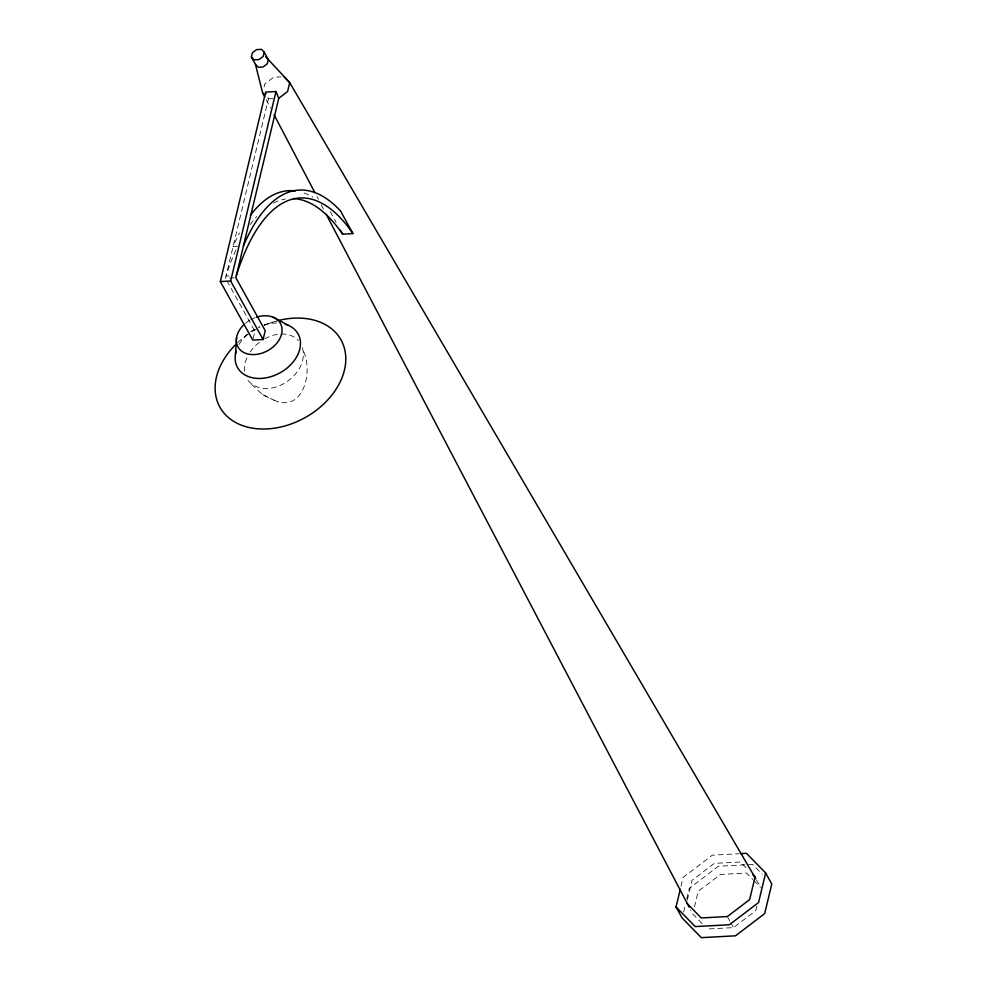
<?xml version="1.0" encoding="UTF-8"?>
<svg xmlns="http://www.w3.org/2000/svg" width="987" height="987" viewBox="0 0 987 987"><rect width="100%" height="100%" fill="white"/><g stroke="black" fill="none" stroke-linecap="round" stroke-linejoin="round"><path stroke-width="0.74" stroke-dasharray="4.93 3.7" d="M244.332 371.272L244.936 362.883L248.379 354.345M302.417 347.683C310.337 375.714 265.454 403.979 246.627 378.687M264.06 86.955L264.775 83.969L273.596 77.245L280.974 76.85M253.116 338.615L254.88 331.225L227.713 282.22M680.993 886.264L683.115 877.394L712.293 855.174L739.041 853.743M683.584 912.111L685.003 906.202M686.767 898.799L689.247 888.448L718.425 866.228L752.6 864.402L762.186 874.211M687.285 900.132L692.023 880.355L714.304 863.378L740.423 861.984L747.751 869.473M694.429 906.954L698.154 891.409L720.436 874.445L746.554 873.039L752.834 879.466M756.807 906.399L755.795 910.631L733.501 927.607L707.383 929.001M250.081 352.1L254.325 346.486L259.951 341.921M244.579 336.826L247.33 334.457M264.775 338.849C274.768 333.038 289.87 331.274 298.284 340.54M237.546 246.281L233.129 246.54A247.823 95.258 86.7 0 1 239.471 232.994M229.009 275.904L226.06 276.064A247.626 95.184 86.7 0 1 235.844 250.081M272.856 98.614L268.427 98.848L266.49 96.874M234.363 277.766L225.505 278.248L268.427 98.848L265.651 92.087M273.67 400.019C303.33 413.775 313.163 371.692 303.564 351.384M251.599 384.399L262.48 394.578L268.575 397.514M262.48 394.578L278.1 402.165M753.883 880.54L760.15 886.955M702.152 923.647L692.738 914.011L690.604 909.928M756.535 880.059L761.199 888.029M727.37 916.541L730.096 921.463M730.775 922.685L733.501 927.607M330.275 211.637L336.098 222.248M266.206 99.736L270.487 107.916M316.926 196.573L318.357 199.3M321.219 204.753L324.069 210.219M245.504 323.242A24.243 17.667 -29 0 1 249.612 320.319M250.71 319.689A24.243 17.667 -29 0 1 255.312 317.592M239.027 344.525A34.631 25.243 -29 0 1 248.255 333.68M250.599 331.842A34.631 25.243 -29 0 1 259.754 326.598M276.656 322.996A34.631 25.243 -29 0 0 263.948 325.031L276.693 320.948A69.263 50.485 -29 0 0 264.022 325.414M237.756 342.563A69.263 50.485 -29 0 1 250.735 332.52M252.018 331.706A69.263 50.485 -29 0 1 259.939 327.314M304.193 193.045A247.823 95.258 86.7 0 1 312.99 197.24M250.229 224.604A247.626 95.184 86.7 0 1 256.719 216.548M273.609 203.051A247.626 95.184 86.7 0 1 285.44 199.029"/><path stroke-width="1.48" d="M235.486 354.136L236.559 337.566M264.775 97.01L262.628 92.914L255.46 64.414L251.377 57.036L252.388 52.792L256.571 49.609L261.456 49.35L264.208 52.163L268.291 59.541L289.722 82.624L755.758 878.726M264.208 52.163L263.196 56.395L259.013 59.578L254.115 59.849L251.377 57.036M220.323 281.566L265.651 92.087L275.99 91.532L278.766 98.293L235.844 277.692L265.219 330.67L263.097 339.528L252.758 340.083L220.323 281.566L230.662 281.024L263.097 339.528M230.662 281.024L275.99 91.532M740.534 853.656L746.48 853.336L765.641 872.964L771.772 884.019L764.691 913.604L735.525 935.812L701.338 937.65L682.165 918.033L676.046 906.967L680.29 889.225M765.641 872.964L758.559 902.537L729.393 924.757L695.206 926.596L676.046 906.967M278.766 98.293L287.587 91.569L289.722 82.624L283.935 76.69M293.497 198.572A247.626 95.184 86.7 0 1 342.637 234.19L352.951 233.586L340.589 211.045A247.823 95.258 86.7 0 0 243.444 245.948M273.337 317.308L288.019 325.204M265.552 56.728L268.291 59.541L267.28 63.773L263.097 66.956L258.212 67.227L255.46 64.414M262.628 92.914L264.565 94.888M752.982 874.827L755.067 876.974L749.664 899.576L727.37 916.541L701.251 917.947L686.619 902.957M340.453 230.205L342.637 234.19M274.065 114.739L314.791 192.477M326.216 214.302L689.173 907.201M256.484 317.185A24.243 17.667 -29 0 1 281.566 334.075A24.243 17.667 -29 0 1 247.515 353.901A24.243 17.667 -29 0 1 244.332 324.267M285.231 324.205A34.631 25.243 -29 0 1 297.124 356.011A34.631 25.243 -29 0 1 256.534 378.366A34.631 25.243 -29 0 1 236.14 351.249M279.518 320.232A69.263 50.485 -29 0 1 343.562 373.32A69.263 50.485 -29 0 1 246.947 426.976A69.263 50.485 -29 0 1 235.634 344.611M236.374 275.472A247.626 95.184 86.7 0 1 352.951 233.586M250.39 215.388A247.823 95.258 86.7 0 1 295.372 190.91"/></g></svg>
